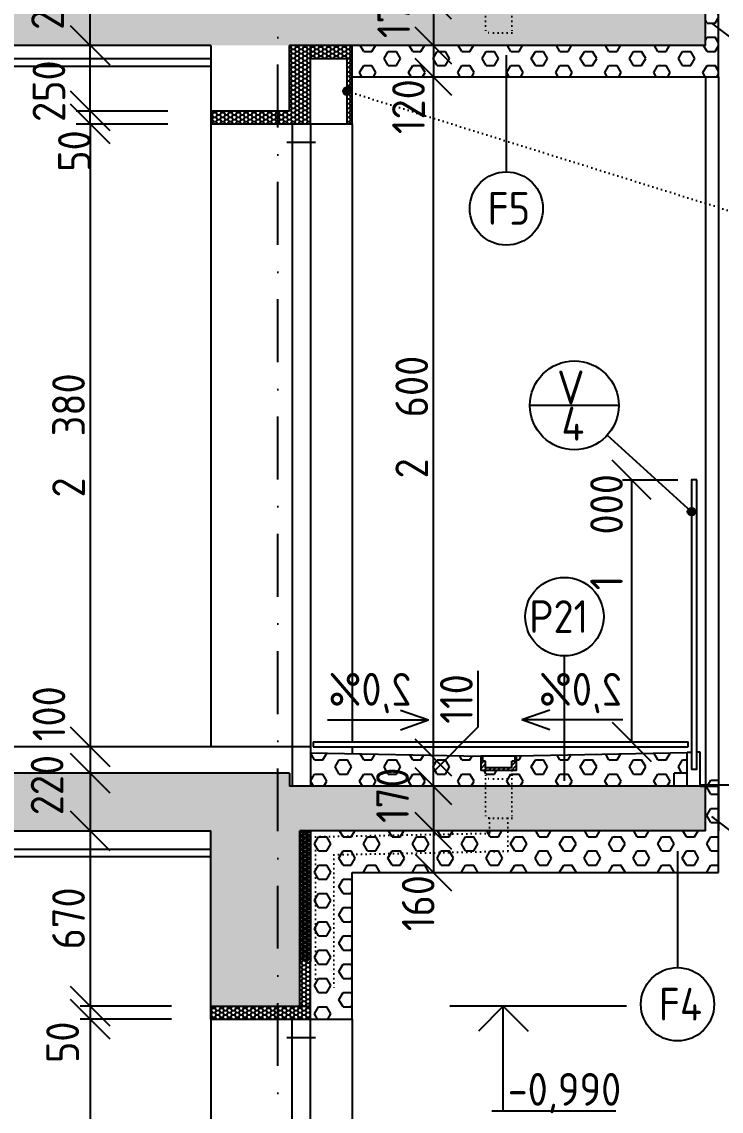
# Model space of a CAD drawing. Extents: x 3792242 to 5145247, y -1546315 to -1031918.
# Drawn here: x 3854187 to 3856861, y -1537035 to -1532874 of the extents above; entities that cross this region are included whole.
import ezdxf

# ---------------------------------------------------------------- set-up
doc = ezdxf.new("R2010")
doc.units = 0
doc.header["$MEASUREMENT"] = 0
doc.linetypes.add('ACAD_ISO07W100', pattern=[3.5, 0.5, -3])
doc.linetypes.add('BODKOCIARKOVANA_3', pattern=[5.6, 3, -1.3, 0, -1.3])
doc.layers.get('0').update_dxf_attribs({"linetype": 'CONTINUOUS'})
doc.layers.get('Defpoints').update_dxf_attribs({"color": 61, "linetype": 'CONTINUOUS'})
for name, color, linetype in [('KÓTY', 4, 'CONTINUOUS'), ('MÚRY', 1, 'CONTINUOUS'), ('OKNÁ', 143, 'CONTINUOUS'), ('osi', 253, 'CONTINUOUS'), ('TENKÁ', 7, 'CONTINUOUS'), ('tzb', 153, 'CONTINUOUS'), ('ZARIADENIE1', 145, 'CONTINUOUS'), ('ŠRAFY', 82, 'CONTINUOUS'), ('šrafy-múry', 8, 'CONTINUOUS')]:
    doc.layers.add(name, color=color, linetype=linetype)
doc.styles.add('STYLE1', font='isocp.shx')
doc.dimstyles.new('STANDARD 50', dxfattribs={"dimtxt": 125, "dimasz": 140, "dimexe": 10, "dimexo": 200, "dimgap": 20, "dimtad": 1, "dimdsep": 46, "dimlunit": 6, "dimtxsty": 'STYLE1', "dimblk1": 'OBLIQUE', "dimblk2": 'OBLIQUE', "dimsah": 1, "dimcen": 2.5, "dimse1": 1, "dimse2": 1, "dimadec": 0, "dimazin": 0, "dimtfac": 1, "dimtmove": 1, "dimatfit": 3, "dimldrblk": 'OBLIQUE', "dimfxl": 1, "dimtolj": 1, "dimtzin": 0, "dimarcsym": 0})
doc.dimstyles.new('STANDARD-50', dxfattribs={"dimtxt": 125, "dimasz": 150, "dimexe": 10, "dimexo": 200, "dimgap": 20, "dimtad": 1, "dimdsep": 46, "dimlunit": 6, "dimtxsty": 'STYLE1', "dimblk1": 'OBLIQUE', "dimblk2": 'OBLIQUE', "dimsah": 1, "dimcen": 2.5, "dimse1": 1, "dimse2": 1, "dimadec": 0, "dimazin": 0, "dimtfac": 1, "dimtmove": 1, "dimatfit": 3, "dimldrblk": 'OBLIQUE', "dimfxl": 1, "dimtolj": 1, "dimtzin": 0, "dimarcsym": 0})
pattern_1 = [(45, (-94128.81, 3000), (53.0330086, 194.4543648), [250, -50, 0, -50])]
pattern_2 = [(0, (-588518.807, -32883.5), (15, 8.660254038), [10, -20]), (120, (-588518.807, -32883.5), (-15, 8.660254038), [10, -20]), (60, (-588518.807, -32883.5), (1e-14, 17.320508076), [-20, 10])]
pattern_3 = [(0, (-554599.81, -23883.5), (0, 54.12658774), [31.25, -62.5]), (120, (-554599.81, -23883.5), (-46.875, -27.06329387), [31.25, -62.5]), (60, (-554568.56, -23883.5), (-46.875, 27.06329387), [31.25, -62.5])]

# ---------------------------------------------------------------- blocks, each defined once
blk = doc.blocks.new('_OBLIQUE')
at = {"color": 0, "linetype": 'ByBlock'}
blk.add_line((-0.5, -0.5), (0.5, 0.5), dxfattribs=at)
blk = doc.blocks.new('*D33534')
at = {"layer": 'Defpoints', "color": 0}
for p in [(3854843.7, -1535963.8), (3854448.2, -1536633.8), (3854843.7, -1536633.8)]:
    blk.add_point(p, dxfattribs=at)
at = {"layer": 'KÓTY', "color": 0, "lineweight": -2, "ltscale": 0.25}
blk.add_line((3854448.2, -1535963.8), (3854448.2, -1536633.8), dxfattribs=at)
at = {"layer": 'KÓTY', "color": 0, "linetype": 'ByBlock', "lineweight": -2, "xscale": 150, "yscale": 150, "zscale": 150}
for p, rotation in [((3854448.2, -1535963.8), 90), ((3854448.2, -1536633.8), 270)]:
    blk.add_blockref('_OBLIQUE', p, dxfattribs=dict(at, rotation=rotation))
at = {"layer": 'KÓTY', "color": 0, "insert": (3854365.7, -1536298.8), "char_height": 125, "attachment_point": 5, "rotation": 90, "style": 'STYLE1'}
blk.add_mtext('\\A1;670', dxfattribs=at)
blk = doc.blocks.new('*D33535')
at = {"layer": 'Defpoints', "color": 0}
for p in [(3854843.7, -1536633.8), (3854448.2, -1536683.8), (3854843.7, -1536683.8)]:
    blk.add_point(p, dxfattribs=at)
at = {"layer": 'KÓTY', "color": 0, "lineweight": -2, "ltscale": 0.25}
blk.add_line((3854448.2, -1536633.8), (3854448.2, -1536683.8), dxfattribs=at)
at = {"layer": 'KÓTY', "color": 0, "linetype": 'ByBlock', "lineweight": -2, "xscale": 150, "yscale": 150, "zscale": 150}
for p, rotation in [((3854448.2, -1536633.8), 90), ((3854448.2, -1536683.8), 270)]:
    blk.add_blockref('_OBLIQUE', p, dxfattribs=dict(at, rotation=rotation))
at = {"layer": 'KÓTY', "color": 0, "insert": (3854343.2, -1536772), "char_height": 125, "attachment_point": 5, "rotation": 90, "style": 'STYLE1'}
blk.add_mtext('\\A1;50', dxfattribs=at)
blk = doc.blocks.new('*D33536')
at = {"layer": 'Defpoints', "color": 0}
for p in [(3854843.7, -1536683.8), (3854448.2, -1539063.8), (3854843.7, -1539063.8)]:
    blk.add_point(p, dxfattribs=at)
at = {"layer": 'KÓTY', "color": 0, "lineweight": -2, "ltscale": 0.25}
blk.add_line((3854448.2, -1536683.8), (3854448.2, -1539063.8), dxfattribs=at)
at = {"layer": 'KÓTY', "color": 0, "linetype": 'ByBlock', "lineweight": -2, "xscale": 150, "yscale": 150, "zscale": 150}
for p, rotation in [((3854448.2, -1536683.8), 90), ((3854448.2, -1539063.8), 270)]:
    blk.add_blockref('_OBLIQUE', p, dxfattribs=dict(at, rotation=rotation))
at = {"layer": 'KÓTY', "color": 0, "insert": (3854365.7, -1537873.8), "char_height": 125, "attachment_point": 5, "rotation": 90, "style": 'STYLE1'}
blk.add_mtext('\\A1;2ﾠ380', dxfattribs=at)
blk = doc.blocks.new('*D49544')
at = {"layer": 'Defpoints', "color": 0}
for p in [(3856800.2, -1535793.8), (3856800.2, -1535963.8), (3857486.7, -1535963.8)]:
    blk.add_point(p, dxfattribs=at)
at = {"layer": 'KÓTY', "color": 0, "lineweight": -2, "ltscale": 0.25}
blk.add_line((3857486.7, -1535793.8), (3857486.7, -1535963.8), dxfattribs=at)
at = {"layer": 'KÓTY', "color": 0, "linetype": 'ByBlock', "lineweight": -2, "xscale": 150, "yscale": 150, "zscale": 150}
for p, rotation in [((3857486.7, -1535793.8), 90), ((3857486.7, -1535963.8), 270)]:
    blk.add_blockref('_OBLIQUE', p, dxfattribs=dict(at, rotation=rotation))
at = {"layer": 'KÓTY', "color": 0, "insert": (3857338.7, -1535825), "char_height": 125, "attachment_point": 5, "rotation": 90, "style": 'STYLE1'}
blk.add_mtext('\\A1;170', dxfattribs=at)
blk = doc.blocks.new('*D49545')
at = {"layer": 'Defpoints', "color": 0}
for p in [(3856800.2, -1532963.8), (3856800.2, -1535793.8), (3857486.7, -1535793.8)]:
    blk.add_point(p, dxfattribs=at)
at = {"layer": 'KÓTY', "color": 0, "lineweight": -2, "ltscale": 0.25}
blk.add_line((3857486.7, -1532963.8), (3857486.7, -1535793.8), dxfattribs=at)
at = {"layer": 'KÓTY', "color": 0, "linetype": 'ByBlock', "lineweight": -2, "xscale": 150, "yscale": 150, "zscale": 150}
for p, rotation in [((3857486.7, -1532963.8), 90), ((3857486.7, -1535793.8), 270)]:
    blk.add_blockref('_OBLIQUE', p, dxfattribs=dict(at, rotation=rotation))
at = {"layer": 'KÓTY', "color": 0, "insert": (3857404.2, -1534378.8), "char_height": 125, "attachment_point": 5, "rotation": 90, "style": 'STYLE1'}
blk.add_mtext('\\A1;2ﾠ830', dxfattribs=at)
blk = doc.blocks.new('*D49547')
at = {"layer": 'Defpoints', "color": 0}
for p in [(3856800.2, -1532793.8), (3856800.2, -1532963.8), (3857486.7, -1532963.8)]:
    blk.add_point(p, dxfattribs=at)
at = {"layer": 'KÓTY', "color": 0, "lineweight": -2, "ltscale": 0.25}
blk.add_line((3857486.7, -1532793.8), (3857486.7, -1532963.8), dxfattribs=at)
at = {"layer": 'KÓTY', "color": 0, "linetype": 'ByBlock', "lineweight": -2, "xscale": 150, "yscale": 150, "zscale": 150}
for p, rotation in [((3857486.7, -1532793.8), 90), ((3857486.7, -1532963.8), 270)]:
    blk.add_blockref('_OBLIQUE', p, dxfattribs=dict(at, rotation=rotation))
at = {"layer": 'KÓTY', "color": 0, "insert": (3857337.2, -1532830.5), "char_height": 125, "attachment_point": 5, "rotation": 90, "style": 'STYLE1'}
blk.add_mtext('\\A1;170', dxfattribs=at)
blk = doc.blocks.new('*D49556')
at = {"layer": 'Defpoints', "color": 0}
for p in [(3854910.2, -1533263.8), (3854448.2, -1535643.8), (3854910.2, -1535643.8)]:
    blk.add_point(p, dxfattribs=at)
at = {"layer": 'KÓTY', "color": 0, "lineweight": -2, "ltscale": 0.25}
blk.add_line((3854448.2, -1533263.8), (3854448.2, -1535643.8), dxfattribs=at)
at = {"layer": 'KÓTY', "color": 0, "linetype": 'ByBlock', "lineweight": -2, "xscale": 150, "yscale": 150, "zscale": 150}
for p, rotation in [((3854448.2, -1533263.8), 90), ((3854448.2, -1535643.8), 270)]:
    blk.add_blockref('_OBLIQUE', p, dxfattribs=dict(at, rotation=rotation))
at = {"layer": 'KÓTY', "color": 0, "insert": (3854365.7, -1534453.8), "char_height": 125, "attachment_point": 5, "rotation": 90, "style": 'STYLE1'}
blk.add_mtext('\\A1;2ﾠ380', dxfattribs=at)
blk = doc.blocks.new('*D49557')
at = {"layer": 'Defpoints', "color": 0}
for p in [(3854448.2, -1533213.8), (3854910.2, -1533213.8), (3854910.2, -1533263.8)]:
    blk.add_point(p, dxfattribs=at)
at = {"layer": 'KÓTY', "color": 0, "lineweight": -2, "ltscale": 0.25}
blk.add_line((3854448.2, -1533263.8), (3854448.2, -1533213.8), dxfattribs=at)
at = {"layer": 'KÓTY', "color": 0, "linetype": 'ByBlock', "lineweight": -2, "xscale": 150, "yscale": 150, "zscale": 150}
for p, rotation in [((3854448.2, -1533213.8), 90), ((3854448.2, -1533263.8), 270)]:
    blk.add_blockref('_OBLIQUE', p, dxfattribs=dict(at, rotation=rotation))
at = {"layer": 'KÓTY', "color": 0, "insert": (3854388.2, -1533367.5), "char_height": 125, "attachment_point": 5, "rotation": 90, "style": 'STYLE1'}
blk.add_mtext('\\A1;50', dxfattribs=at)
blk = doc.blocks.new('*D49558')
at = {"layer": 'Defpoints', "color": 0}
for p in [(3854448.2, -1532963.8), (3854910.2, -1532963.8), (3854910.2, -1533213.8)]:
    blk.add_point(p, dxfattribs=at)
at = {"layer": 'KÓTY', "color": 0, "lineweight": -2, "ltscale": 0.25}
blk.add_line((3854448.2, -1533213.8), (3854448.2, -1532963.8), dxfattribs=at)
at = {"layer": 'KÓTY', "color": 0, "linetype": 'ByBlock', "lineweight": -2, "xscale": 150, "yscale": 150, "zscale": 150}
for p, rotation in [((3854448.2, -1532963.8), 90), ((3854448.2, -1533213.8), 270)]:
    blk.add_blockref('_OBLIQUE', p, dxfattribs=dict(at, rotation=rotation))
at = {"layer": 'KÓTY', "color": 0, "insert": (3854290.7, -1533138.8), "char_height": 125, "attachment_point": 5, "rotation": 90, "style": 'STYLE1'}
blk.add_mtext('\\A1;250', dxfattribs=at)
blk = doc.blocks.new('*D49559')
at = {"layer": 'Defpoints', "color": 0}
for p in [(3854448.2, -1532743.8), (3854910.2, -1532743.8), (3854910.2, -1532963.8)]:
    blk.add_point(p, dxfattribs=at)
at = {"layer": 'KÓTY', "color": 0, "lineweight": -2, "ltscale": 0.25}
blk.add_line((3854448.2, -1532963.8), (3854448.2, -1532743.8), dxfattribs=at)
at = {"layer": 'KÓTY', "color": 0, "linetype": 'ByBlock', "lineweight": -2, "xscale": 150, "yscale": 150, "zscale": 150}
for p, rotation in [((3854448.2, -1532743.8), 90), ((3854448.2, -1532963.8), 270)]:
    blk.add_blockref('_OBLIQUE', p, dxfattribs=dict(at, rotation=rotation))
at = {"layer": 'KÓTY', "color": 0, "insert": (3854285.7, -1532789.5), "char_height": 125, "attachment_point": 5, "rotation": 90, "style": 'STYLE1'}
blk.add_mtext('\\A1;220', dxfattribs=at)
blk = doc.blocks.new('*D49569')
at = {"layer": 'Defpoints', "color": 0}
for p in [(3854910.2, -1535643.8), (3854448.2, -1535743.8), (3854910.2, -1535743.8)]:
    blk.add_point(p, dxfattribs=at)
at = {"layer": 'KÓTY', "color": 0, "lineweight": -2, "ltscale": 0.25}
blk.add_line((3854448.2, -1535643.8), (3854448.2, -1535743.8), dxfattribs=at)
at = {"layer": 'KÓTY', "color": 0, "linetype": 'ByBlock', "lineweight": -2, "xscale": 150, "yscale": 150, "zscale": 150}
for p, rotation in [((3854448.2, -1535643.8), 90), ((3854448.2, -1535743.8), 270)]:
    blk.add_blockref('_OBLIQUE', p, dxfattribs=dict(at, rotation=rotation))
at = {"layer": 'KÓTY', "color": 0, "insert": (3854290.7, -1535517), "char_height": 125, "attachment_point": 5, "rotation": 90, "style": 'STYLE1'}
blk.add_mtext('\\A1;100', dxfattribs=at)
blk = doc.blocks.new('*D49570')
at = {"layer": 'Defpoints', "color": 0}
for p in [(3854448.2, -1535743.8), (3854448.2, -1535963.8), (3854448.2, -1535963.8)]:
    blk.add_point(p, dxfattribs=at)
at = {"layer": 'KÓTY', "color": 0, "lineweight": -2, "ltscale": 0.25}
blk.add_line((3854448.2, -1535743.8), (3854448.2, -1535963.8), dxfattribs=at)
at = {"layer": 'KÓTY', "color": 0, "linetype": 'ByBlock', "lineweight": -2, "xscale": 150, "yscale": 150, "zscale": 150}
for p, rotation in [((3854448.2, -1535743.8), 90), ((3854448.2, -1535963.8), 270)]:
    blk.add_blockref('_OBLIQUE', p, dxfattribs=dict(at, rotation=rotation))
at = {"layer": 'KÓTY', "color": 0, "insert": (3854283.7, -1535789.5), "char_height": 125, "attachment_point": 5, "rotation": 90, "style": 'STYLE1'}
blk.add_mtext('\\A1;220', dxfattribs=at)
blk = doc.blocks.new('*D49596')
at = {"layer": 'Defpoints', "color": 0}
for p in [(3855760.2, -1532793.8), (3855760.2, -1532963.8), (3855760.2, -1532963.8)]:
    blk.add_point(p, dxfattribs=at)
at = {"layer": 'KÓTY', "color": 0, "lineweight": -2}
blk.add_line((3855760.2, -1532793.8), (3855760.2, -1532963.8), dxfattribs=at)
at = {"layer": 'KÓTY', "color": 0, "linetype": 'ByBlock', "lineweight": -2, "xscale": 140, "yscale": 140, "zscale": 140}
for p, rotation in [((3855760.2, -1532793.8), 90), ((3855760.2, -1532963.8), 270)]:
    blk.add_blockref('_OBLIQUE', p, dxfattribs=dict(at, rotation=rotation))
at = {"layer": 'KÓTY', "color": 0, "insert": (3855608.7, -1532830.5), "char_height": 125, "attachment_point": 5, "rotation": 90, "style": 'STYLE1'}
blk.add_mtext('\\A1;170', dxfattribs=at)
blk = doc.blocks.new('*D49597')
at = {"layer": 'Defpoints', "color": 0}
for p in [(3855760.2, -1532963.8), (3855450.2, -1533083.8), (3855760.2, -1533083.8)]:
    blk.add_point(p, dxfattribs=at)
at = {"layer": 'KÓTY', "color": 0, "lineweight": -2}
blk.add_line((3855760.2, -1532963.8), (3855760.2, -1533083.8), dxfattribs=at)
at = {"layer": 'KÓTY', "color": 0, "linetype": 'ByBlock', "lineweight": -2, "xscale": 140, "yscale": 140, "zscale": 140}
for p, rotation in [((3855760.2, -1532963.8), 90), ((3855760.2, -1533083.8), 270)]:
    blk.add_blockref('_OBLIQUE', p, dxfattribs=dict(at, rotation=rotation))
at = {"layer": 'KÓTY', "color": 0, "insert": (3855665.2, -1533198), "char_height": 125, "attachment_point": 5, "rotation": 90, "style": 'STYLE1'}
blk.add_mtext('\\A1;120', dxfattribs=at)
blk = doc.blocks.new('*D49598')
at = {"layer": 'Defpoints', "color": 0}
for p in [(3855500.2, -1535683.8), (3855760.2, -1535683.8), (3855500.2, -1535793.8)]:
    blk.add_point(p, dxfattribs=at)
at = {"layer": 'KÓTY', "color": 0, "lineweight": -2}
for p, q in [((3855930.7, -1535352.9), (3855930.7, -1535568)), ((3855930.7, -1535568), (3855760.2, -1535738.8)), ((3855760.2, -1535793.8), (3855760.2, -1535683.8))]:
    blk.add_line(p, q, dxfattribs=at)
at = {"layer": 'KÓTY', "color": 0, "linetype": 'ByBlock', "lineweight": -2, "xscale": 140, "yscale": 140, "zscale": 140}
for p, rotation in [((3855760.2, -1535683.8), 90), ((3855760.2, -1535793.8), 270)]:
    blk.add_blockref('_OBLIQUE', p, dxfattribs=dict(at, rotation=rotation))
at = {"layer": 'KÓTY', "color": 0, "insert": (3855848.2, -1535460.5), "char_height": 125, "attachment_point": 5, "rotation": 90, "style": 'STYLE1'}
blk.add_mtext('\\A1;110', dxfattribs=at)
blk = doc.blocks.new('*D49599')
at = {"layer": 'Defpoints', "color": 0}
for p in [(3855760.2, -1535793.8), (3855760.2, -1535963.8), (3855760.2, -1535963.8)]:
    blk.add_point(p, dxfattribs=at)
at = {"layer": 'KÓTY', "color": 0, "lineweight": -2}
blk.add_line((3855760.2, -1535793.8), (3855760.2, -1535963.8), dxfattribs=at)
at = {"layer": 'KÓTY', "color": 0, "linetype": 'ByBlock', "lineweight": -2, "xscale": 140, "yscale": 140, "zscale": 140}
for p, rotation in [((3855760.2, -1535793.8), 90), ((3855760.2, -1535963.8), 270)]:
    blk.add_blockref('_OBLIQUE', p, dxfattribs=dict(at, rotation=rotation))
at = {"layer": 'KÓTY', "color": 0, "insert": (3855604.2, -1535828.5), "char_height": 125, "attachment_point": 5, "rotation": 90, "style": 'STYLE1'}
blk.add_mtext('\\A1;170', dxfattribs=at)
blk = doc.blocks.new('*D49600')
at = {"layer": 'Defpoints', "color": 0}
for p in [(3855863.5, -1535963.8), (3855450.2, -1536123.8), (3855760.2, -1536123.8)]:
    blk.add_point(p, dxfattribs=at)
at = {"layer": 'KÓTY', "color": 0, "lineweight": -2}
blk.add_line((3855760.2, -1535963.8), (3855760.2, -1536123.8), dxfattribs=at)
at = {"layer": 'KÓTY', "color": 0, "linetype": 'ByBlock', "lineweight": -2, "xscale": 140, "yscale": 140, "zscale": 140}
for p, rotation in [((3855760.2, -1535963.8), 90), ((3855760.2, -1536123.8), 270)]:
    blk.add_blockref('_OBLIQUE', p, dxfattribs=dict(at, rotation=rotation))
at = {"layer": 'KÓTY', "color": 0, "insert": (3855702.2, -1536240.5), "char_height": 125, "attachment_point": 5, "rotation": 90, "style": 'STYLE1'}
blk.add_mtext('\\A1;160', dxfattribs=at)
blk = doc.blocks.new('*D49603')
at = {"layer": 'Defpoints', "color": 0}
for p in [(3855760.2, -1533083.8), (3855760.2, -1533083.8), (3855760.2, -1535683.8)]:
    blk.add_point(p, dxfattribs=at)
at = {"layer": 'KÓTY', "color": 0, "lineweight": -2}
blk.add_line((3855760.2, -1535683.8), (3855760.2, -1533083.8), dxfattribs=at)
at = {"layer": 'KÓTY', "color": 0, "linetype": 'ByBlock', "lineweight": -2, "xscale": 140, "yscale": 140, "zscale": 140}
for p, rotation in [((3855760.2, -1533083.8), 90), ((3855760.2, -1535683.8), 270)]:
    blk.add_blockref('_OBLIQUE', p, dxfattribs=dict(at, rotation=rotation))
at = {"layer": 'KÓTY', "color": 0, "insert": (3855677.7, -1534383.8), "char_height": 125, "attachment_point": 5, "rotation": 90, "style": 'STYLE1'}
blk.add_mtext('\\A1;2ﾠ600', dxfattribs=at)
blk = doc.blocks.new('*D49607')
at = {"layer": 'Defpoints', "color": 0}
for p in [(3856747.2, -1534623.8), (3856518.2, -1535623.8), (3856734.2, -1535623.8)]:
    blk.add_point(p, dxfattribs=at)
at = {"layer": 'KÓTY', "color": 0, "lineweight": -2, "ltscale": 0.25}
blk.add_line((3856518.2, -1534623.8), (3856518.2, -1535623.8), dxfattribs=at)
at = {"layer": 'KÓTY', "color": 0, "linetype": 'ByBlock', "lineweight": -2, "xscale": 150, "yscale": 150, "zscale": 150}
for p, rotation in [((3856518.2, -1534623.8), 90), ((3856518.2, -1535623.8), 270)]:
    blk.add_blockref('_OBLIQUE', p, dxfattribs=dict(at, rotation=rotation))
at = {"layer": 'KÓTY', "color": 0, "insert": (3856422.2, -1534823.5), "char_height": 125, "attachment_point": 5, "rotation": 90, "style": 'STYLE1'}
blk.add_mtext('\\A1;1ﾠ000', dxfattribs=at)
blk = doc.blocks.new('*D49608')
at = {"layer": 'Defpoints', "color": 0}
for p in [(3855250.2, -1535963.8), (3855250.2, -1536633.8), (3857486.7, -1536633.8)]:
    blk.add_point(p, dxfattribs=at)
at = {"layer": 'KÓTY', "color": 0, "lineweight": -2, "ltscale": 0.25}
blk.add_line((3857486.7, -1535963.8), (3857486.7, -1536633.8), dxfattribs=at)
at = {"layer": 'KÓTY', "color": 0, "linetype": 'ByBlock', "lineweight": -2, "xscale": 150, "yscale": 150, "zscale": 150}
for p, rotation in [((3857486.7, -1535963.8), 90), ((3857486.7, -1536633.8), 270)]:
    blk.add_blockref('_OBLIQUE', p, dxfattribs=dict(at, rotation=rotation))
at = {"layer": 'KÓTY', "color": 0, "insert": (3857404.2, -1536298.8), "char_height": 125, "attachment_point": 5, "rotation": 90, "style": 'STYLE1'}
blk.add_mtext('\\A1;670', dxfattribs=at)
blk = doc.blocks.new('*D49609')
at = {"layer": 'Defpoints', "color": 0}
for p in [(3854910.2, -1536633.8), (3854910.2, -1536683.8), (3857486.7, -1536683.8)]:
    blk.add_point(p, dxfattribs=at)
at = {"layer": 'KÓTY', "color": 0, "lineweight": -2, "ltscale": 0.25}
blk.add_line((3857486.7, -1536633.8), (3857486.7, -1536683.8), dxfattribs=at)
at = {"layer": 'KÓTY', "color": 0, "linetype": 'ByBlock', "lineweight": -2, "xscale": 150, "yscale": 150, "zscale": 150}
for p, rotation in [((3857486.7, -1536633.8), 90), ((3857486.7, -1536683.8), 270)]:
    blk.add_blockref('_OBLIQUE', p, dxfattribs=dict(at, rotation=rotation))
at = {"layer": 'KÓTY', "color": 0, "insert": (3857353.2, -1536796.5), "char_height": 125, "attachment_point": 5, "rotation": 90, "style": 'STYLE1'}
blk.add_mtext('\\A1;50', dxfattribs=at)
blk = doc.blocks.new('*D49610')
at = {"layer": 'Defpoints', "color": 0}
for p in [(3854910.2, -1536683.8), (3854910.2, -1539063.8), (3857486.7, -1539063.8)]:
    blk.add_point(p, dxfattribs=at)
at = {"layer": 'KÓTY', "color": 0, "lineweight": -2, "ltscale": 0.25}
blk.add_line((3857486.7, -1536683.8), (3857486.7, -1539063.8), dxfattribs=at)
at = {"layer": 'KÓTY', "color": 0, "linetype": 'ByBlock', "lineweight": -2, "xscale": 150, "yscale": 150, "zscale": 150}
for p, rotation in [((3857486.7, -1536683.8), 90), ((3857486.7, -1539063.8), 270)]:
    blk.add_blockref('_OBLIQUE', p, dxfattribs=dict(at, rotation=rotation))
at = {"layer": 'KÓTY', "color": 0, "insert": (3857404.2, -1537873.8), "char_height": 125, "attachment_point": 5, "rotation": 90, "style": 'STYLE1'}
blk.add_mtext('\\A1;2ﾠ380', dxfattribs=at)

msp = doc.modelspace()

# ---------------------------------------------------------------- hatches: boundary and pattern name
at = {"layer": 'TENKÁ'}
h = msp.add_hatch(color=256, dxfattribs=at)
h.dxf.hatch_style = 1
h.paths.add_polyline_path([(3855430.193, -1533123.77, -2.41421356), (3855415.193, -1533138.77, -0.41421356)])
h = msp.add_hatch(color=256, dxfattribs=at)
h.dxf.hatch_style = 1
h.paths.add_polyline_path([(3856747.193, -1534730.256, -2.41421356), (3856732.193, -1534745.256, -0.41421356)])
at = {"layer": 'tzb'}
h = msp.add_hatch(dxfattribs=at)
h.set_pattern_fill('ANSI31', color=256, scale=100, angle=180)
h.set_pattern_definition([(45, (90493.693, -26883.5), (-8.838834765, 8.838834765), [])])
h.paths.add_polyline_path([(3855941.693, -1535733.77), (3855941.693, -1535678.77), (3855947.693, -1535678.77), (3855947.693, -1535697.77), (3855960.193, -1535697.77), (3855960.193, -1535723.77), (3856060.193, -1535723.77), (3856060.193, -1535697.77), (3856072.693, -1535697.77), (3856072.693, -1535678.77), (3856078.693, -1535678.77), (3856078.693, -1535733.77), (3856060.193, -1535733.77), (3855960.193, -1535733.77)])
at = {"layer": 'ŠRAFY'}
h = msp.add_hatch(dxfattribs=at)
h.set_pattern_fill('HEX', color=256, scale=250, angle=180)
h.set_pattern_definition(pattern_3)
h.paths.add_polyline_path([(3855430.193, -1532963.77), (3855430.193, -1533013.77), (3855450.193, -1533013.77), (3855450.193, -1532963.77)])
h.paths.add_polyline_path([(3856800.193, -1532793.77), (3856800.193, -1532963.77), (3856030.193, -1532963.77), (3855990.193, -1532963.77), (3855450.193, -1532963.77), (3855430.193, -1532963.77), (3855430.193, -1533013.77), (3855450.193, -1533013.77), (3855450.193, -1533083.77), (3856850.193, -1533083.77), (3856850.193, -1532793.77)])
h = msp.add_hatch(dxfattribs=at)
h.set_pattern_fill('HONEY', color=256, scale=80, angle=180)
h.set_pattern_definition([(0, (-601189.807, -32883.5), (15, 8.660254038), [10, -20]), (120, (-601189.807, -32883.5), (-15, 8.660254038), [10, -20]), (60, (-601189.807, -32883.5), (9e-15, 17.320508076), [-20, 10])])
h.paths.add_polyline_path([(3855210.193, -1532963.77), (3855210.193, -1533213.77), (3855210.193, -1533263.77), (3855220.193, -1533263.77), (3855290.193, -1533263.77), (3855290.193, -1533053.77), (3855290.193, -1533033.77), (3855290.193, -1532963.77)])
h = msp.add_hatch(dxfattribs=at)
h.set_pattern_fill('HONEY', color=256, scale=80, angle=180)
h.set_pattern_definition([(0, (-601189.807, -32883.5), (15, 8.660254038), [10, -20]), (120, (-601189.807, -32883.5), (-15, 8.660254038), [10, -20]), (60, (-601189.807, -32883.5), (1e-14, 17.320508076), [-20, 10])])
h.paths.add_polyline_path([(3855450.193, -1532963.77), (3855290.193, -1532963.77), (3855290.193, -1533013.77), (3855430.193, -1533013.77), (3855450.193, -1533013.77)])
h = msp.add_hatch(dxfattribs=at)
h.set_pattern_fill('HONEY', color=256, scale=80, angle=180)
h.set_pattern_definition([(0, (-601189.807, -32883.5), (15, 8.660254038), [10, -20]), (120, (-601189.807, -32883.5), (-15, 8.660254038), [10, -20]), (60, (-601189.807, -32883.5), (1e-14, 17.320508076), [-20, 10])])
h.paths.add_polyline_path([(3855450.193, -1533263.77), (3855450.193, -1533123.77), (3855450.193, -1533013.77), (3855430.193, -1533013.77), (3855430.193, -1533263.77)])
h = msp.add_hatch(dxfattribs=at)
h.set_pattern_fill('HONEY', color=256, scale=80, angle=180)
h.set_pattern_definition([(0, (-601189.807, -32883.5), (15, 8.660254038), [10, -20]), (120, (-601189.807, -32883.5), (-15, 8.660254038), [10, -20]), (60, (-601189.807, -32883.5), (3e-15, 17.320508076), [-20, 10])])
h.paths.add_polyline_path([(3854910.193, -1533213.77), (3854930.193, -1533213.77), (3855000.193, -1533213.77), (3855070.193, -1533213.77), (3855140.193, -1533213.77), (3855210.193, -1533213.77), (3855210.193, -1533263.77), (3855140.193, -1533263.77), (3854910.193, -1533263.77)])
h = msp.add_hatch(dxfattribs=at)
h.set_pattern_fill('HEX', color=256, scale=250, angle=180)
h.set_pattern_definition(pattern_3)
h.paths.add_polyline_path([(3855960.193, -1535793.77), (3855290.193, -1535793.77), (3855290.193, -1535665.74), (3855450.193, -1535668.94), (3855941.693, -1535678.77), (3855941.693, -1535733.77), (3856078.693, -1535733.77), (3856078.693, -1535678.77), (3856730.193, -1535665.74), (3856730.193, -1535743.77), (3856680.193, -1535743.77), (3856680.193, -1535793.77), (3856060.193, -1535793.77)])
h = msp.add_hatch(dxfattribs=at)
h.set_pattern_fill('HEX', color=256, scale=250, angle=180)
h.set_pattern_definition([(0, (-541928.81, -26883.5), (0, 54.12658774), [31.25, -62.5]), (120, (-541928.81, -26883.5), (-46.875, -27.06329387), [31.25, -62.5]), (60, (-541897.56, -26883.5), (-46.875, 27.06329387), [31.25, -62.5])])
h.paths.add_polyline_path([(3855290.193, -1536633.77), (3855290.193, -1536683.77), (3855450.193, -1536683.77), (3855450.193, -1536123.77), (3856850.193, -1536123.77), (3856850.193, -1535743.77), (3856780.193, -1535743.77), (3856780.193, -1535793.77), (3856800.193, -1535793.77), (3856800.193, -1535963.77), (3855290.193, -1535963.77), (3855290.193, -1536363.77)])
h = msp.add_hatch(dxfattribs=at)
h.set_pattern_fill('HONEY', color=256, scale=80, angle=180)
h.set_pattern_definition(pattern_2)
h.paths.add_polyline_path([(3855290.193, -1536363.77), (3855290.193, -1535963.77), (3855250.193, -1535963.77), (3855250.193, -1536363.77), (3855250.193, -1536633.77), (3855290.193, -1536633.77)])
h = msp.add_hatch(dxfattribs=at)
h.set_pattern_fill('HONEY', color=256, scale=80)
h.set_pattern_definition([(0, (-584430.807, -32883.5), (15, 8.660254038), [10, -20]), (120, (-584430.807, -32883.5), (-15, 8.660254038), [10, -20]), (60, (-584430.807, -32883.5), (4e-15, 17.320508076), [-20, 10])])
h.paths.add_polyline_path([(3855290.193, -1535963.77), (3855290.193, -1536463.77), (3855250.193, -1536463.77), (3855250.193, -1535963.77)])
h = msp.add_hatch(dxfattribs=at)
h.set_pattern_fill('HONEY', color=256, scale=80, angle=180)
h.set_pattern_definition(pattern_2)
h.paths.add_polyline_path([(3855290.193, -1536633.77), (3854910.193, -1536633.77), (3854910.193, -1536683.77), (3855290.193, -1536683.77)])
at = {"layer": 'šrafy-múry'}
h = msp.add_hatch(dxfattribs=at)
h.set_pattern_fill('ANSI36', color=253, scale=800, angle=360)
h.set_pattern_definition(pattern_1)
h.paths.add_polyline_path([(3841990.193, -1533213.77), (3841990.193, -1532963.77), (3845155.193, -1532963.77), (3845270.193, -1532963.77), (3846985.193, -1532963.77), (3847035.193, -1532963.77), (3847150.193, -1532963.77), (3847220.193, -1532963.77), (3849405.193, -1532963.77), (3849660.193, -1532963.77), (3849775.193, -1532963.77), (3854910.193, -1532963.77), (3855210.193, -1532963.77), (3855290.193, -1532963.77), (3855450.193, -1532963.77), (3856800.193, -1532963.77), (3856800.193, -1532793.77), (3856780.193, -1532793.77), (3856730.193, -1532793.77), (3855290.193, -1532793.77), (3855220.193, -1532793.77), (3855210.193, -1532793.77), (3855210.193, -1532743.77), (3849775.193, -1532743.77), (3849660.193, -1532743.77), (3847150.193, -1532743.77), (3847035.193, -1532743.77), (3846985.193, -1532743.77), (3845270.193, -1532743.77), (3845155.193, -1532743.77), (3841990.193, -1532743.77), (3841650.193, -1532743.77), (3841650.193, -1533213.77)])
h = msp.add_hatch(dxfattribs=at)
h.set_pattern_fill('ANSI36', color=253, scale=800, angle=360)
h.set_pattern_definition(pattern_1)
h.paths.add_polyline_path([(3841990.193, -1536283.77), (3841990.193, -1536163.77), (3841990.193, -1535963.77), (3845000.193, -1535963.77), (3849000.193, -1535963.77), (3849140.193, -1535963.77), (3854910.193, -1535963.77), (3854910.193, -1536633.77), (3855250.193, -1536633.77), (3855250.193, -1535963.77), (3856800.193, -1535963.77), (3856800.193, -1535793.77), (3855210.193, -1535793.77), (3855210.193, -1535743.77), (3841650.193, -1535743.77), (3841650.193, -1536283.77)])

# ---------------------------------------------------------------- linework, layer by layer
at = {"layer": 'KÓTY', "linetype": 'ACAD_ISO07W100', "ltscale": 5}
msp.add_line((3855430.193, -1533138.77), (3857208.193, -1533694.5), dxfattribs=at)
at = {"layer": 'KÓTY', "ltscale": 0.25}
for p, q in [((3854394.79, -1533213.77), (3854744.79, -1533213.77)), ((3854394.79, -1533263.77), (3854744.79, -1533263.77)), ((3856483.193, -1534623.77), (3856694.193, -1534623.77)), ((3854759.596, -1536633.77), (3854409.596, -1536633.77)), ((3856499.193, -1536633.77), (3855823.193, -1536633.77)), ((3854759.596, -1536683.77), (3854409.596, -1536683.77))]:
    msp.add_line(p, q, dxfattribs=at)
at = {"layer": 'MÚRY'}
for p, q in [((3856850.193, -1533083.77), (3856850.193, -1532793.77)), ((3854910.193, -1532963.77), (3849525.193, -1532963.77)), ((3854910.193, -1532963.77), (3854910.193, -1533263.77)), ((3855450.193, -1533083.77), (3856850.193, -1533083.77)), ((3855450.193, -1533263.77), (3855450.193, -1533083.77)), ((3854910.193, -1533263.77), (3855450.193, -1533263.77)), ((3855290.193, -1535643.77), (3845490.193, -1535643.77)), ((3855290.193, -1535643.77), (3855290.193, -1535663.77)), ((3855290.193, -1535643.77), (3855290.193, -1535662.57)), ((3855290.193, -1535643.77), (3855290.193, -1535662.57)), ((3855290.193, -1535643.77), (3855290.193, -1535665.74)), ((3855290.193, -1535665.74), (3855941.693, -1535678.77)), ((3855947.693, -1535678.77), (3855941.693, -1535678.77)), ((3855947.693, -1535678.77), (3855947.693, -1535697.77)), ((3856078.693, -1535678.77), (3856072.693, -1535678.77)), ((3856072.693, -1535697.77), (3856072.693, -1535678.77)), ((3856730.193, -1535665.74), (3856078.693, -1535678.77)), ((3855960.193, -1535697.77), (3855947.693, -1535697.77)), ((3855960.193, -1535723.77), (3855960.193, -1535697.77)), ((3856060.193, -1535723.77), (3855960.193, -1535723.77)), ((3856072.693, -1535697.77), (3856060.193, -1535697.77)), ((3856060.193, -1535723.77), (3856060.193, -1535697.77)), ((3856780.193, -1535793.77), (3856850.193, -1535793.77)), ((3856850.193, -1535793.77), (3856850.193, -1535963.77)), ((3856850.193, -1535793.77), (3856850.193, -1535963.77)), ((3856850.193, -1536123.77), (3856850.193, -1535793.77)), ((3849140.193, -1535963.77), (3854910.193, -1535963.77)), ((3854910.193, -1536683.77), (3854910.193, -1535963.77)), ((3855450.193, -1536683.77), (3855450.193, -1536123.77)), ((3855450.193, -1536563.77), (3855450.193, -1536123.77)), ((3855450.193, -1536123.77), (3856850.193, -1536123.77)), ((3855450.193, -1536463.77), (3855450.193, -1536123.77)), ((3855450.193, -1536123.77), (3856850.193, -1536123.77)), ((3855450.193, -1536123.77), (3856850.193, -1536123.77)), ((3855450.193, -1536123.77), (3856850.193, -1536123.77)), ((3854910.193, -1536683.77), (3855450.193, -1536683.77))]:
    msp.add_line(p, q, dxfattribs=at)
at = {"layer": 'OKNÁ', "ltscale": 0.25}
for p, q in [((3856823.693, -1532878.77), (3857077.069, -1533072.936)), ((3856039.193, -1533001.77), (3856039.193, -1533446.963)), ((3855220.193, -1533263.77), (3855220.193, -1535643.77)), ((3855290.193, -1533263.77), (3855290.193, -1535643.77)), ((3855200.193, -1533333.77), (3855310.193, -1533333.77)), ((3856261.504, -1535773.838), (3856261.504, -1535296.162)), ((3856823.693, -1535909.5), (3857077.069, -1536103.666)), ((3856693.693, -1536041.77), (3856693.693, -1536486.963)), ((3855220.193, -1539063.77), (3855220.193, -1536683.77)), ((3855290.193, -1539063.77), (3855290.193, -1536683.77)), ((3855200.193, -1536753.77), (3855310.193, -1536753.77))]:
    msp.add_line(p, q, dxfattribs=at)
for centre, radius in [((3856039.193, -1533586.963), 140), ((3856261.504, -1535146.162), 150), ((3856693.693, -1536626.963), 140)]:
    msp.add_circle(centre, radius, dxfattribs=at)
at = {"layer": 'osi', "linetype": 'BODKOCIARKOVANA_3', "ltscale": 80}
msp.add_line((3855165.193, -1542239.5), (3855165.193, -1519829.5), dxfattribs=at)
at = {"layer": 'TENKÁ'}
for p, q in [((3856800.193, -1532963.77), (3856800.193, -1532793.77)), ((3856800.193, -1532963.77), (3855210.193, -1532963.77)), ((3855210.193, -1533213.77), (3855210.193, -1532963.77)), ((3855290.193, -1533263.77), (3855290.193, -1532963.77)), ((3855450.193, -1533083.77), (3855450.193, -1532963.77)), ((3849525.193, -1533013.77), (3854910.193, -1533013.77)), ((3855290.193, -1533013.77), (3855430.193, -1533013.77)), ((3855430.193, -1533263.77), (3855430.193, -1533013.77)), ((3855430.193, -1533013.77), (3855450.193, -1533013.77)), ((3849525.193, -1533043.77), (3854910.193, -1533043.77)), ((3856800.193, -1533083.77), (3856800.193, -1535788.5)), ((3856850.193, -1533083.77), (3856850.193, -1535788.5)), ((3854910.193, -1533213.77), (3855210.193, -1533213.77)), ((3854910.193, -1533263.77), (3854910.193, -1535643.77)), ((3854910.193, -1533263.77), (3854910.193, -1535643.77)), ((3855450.193, -1533263.77), (3855450.193, -1535623.77)), ((3856747.193, -1534745.256), (3856425.117, -1534453.149)), ((3855634.493, -1535503.17), (3855741.693, -1535540.77)), ((3856205.143, -1535503.17), (3856097.943, -1535540.77)), ((3855355.693, -1535540.77), (3855741.693, -1535540.77)), ((3855634.493, -1535578.37), (3855741.693, -1535540.77)), ((3856483.943, -1535540.77), (3856097.943, -1535540.77)), ((3856205.143, -1535578.37), (3856097.943, -1535540.77)), ((3855220.193, -1535643.77), (3855220.193, -1535793.77)), ((3855300.193, -1535623.77), (3856734.193, -1535623.77)), ((3855300.193, -1535623.77), (3855300.193, -1535643.77)), ((3855300.193, -1535643.77), (3856734.193, -1535643.77)), ((3855450.193, -1535643.77), (3855450.193, -1535668.94)), ((3856734.193, -1535643.77), (3856734.193, -1535623.77)), ((3856734.193, -1535643.77), (3856734.193, -1535623.77)), ((3855290.193, -1535665.74), (3855290.193, -1535793.77)), ((3856072.693, -1535678.77), (3855947.693, -1535678.77)), ((3856730.193, -1535793.77), (3856730.193, -1535663.77)), ((3856730.193, -1535663.77), (3856747.193, -1535663.77)), ((3856780.193, -1535663.77), (3856767.193, -1535663.77)), ((3856780.193, -1535793.77), (3856780.193, -1535663.77)), ((3855210.193, -1535743.77), (3841610.193, -1535743.77)), ((3855210.193, -1535743.77), (3855210.193, -1535793.77)), ((3855210.193, -1535743.77), (3855210.193, -1535793.77)), ((3856730.193, -1535743.77), (3856680.193, -1535743.77)), ((3856680.193, -1535793.77), (3856680.193, -1535743.77)), ((3856800.193, -1535793.77), (3855210.193, -1535793.77)), ((3856780.193, -1535788.5), (3856900.193, -1535788.5)), ((3856800.193, -1535963.77), (3856800.193, -1535793.77)), ((3855250.193, -1536633.77), (3855250.193, -1535963.77)), ((3855250.193, -1535963.77), (3855250.193, -1536363.77)), ((3856800.193, -1535963.77), (3855250.193, -1535963.77)), ((3855250.193, -1535963.77), (3855250.193, -1536463.77)), ((3855290.193, -1536683.77), (3855290.193, -1535963.77)), ((3855290.193, -1535963.77), (3855290.193, -1536363.77)), ((3856780.193, -1535963.77), (3855290.193, -1535963.77)), ((3855290.193, -1535963.77), (3855290.193, -1536463.77)), ((3855290.193, -1535963.77), (3855290.193, -1536463.77)), ((3856780.193, -1535963.77), (3855290.193, -1535963.77)), ((3849140.193, -1536033.77), (3854910.193, -1536033.77)), ((3854910.193, -1536063.77), (3849140.193, -1536063.77)), ((3854910.193, -1536633.77), (3855290.193, -1536633.77)), ((3854910.193, -1536683.77), (3854910.193, -1539063.77)), ((3855450.193, -1536683.77), (3855450.193, -1539083.77))]:
    msp.add_line(p, q, dxfattribs=at)
at = {"layer": 'TENKÁ', "ltscale": 0.25}
msp.add_line((3856469.193, -1534338.942), (3856129.193, -1534338.942), dxfattribs=at)
at = {"layer": 'TENKÁ', "linetype": 'ByBlock', "ltscale": 0.25}
for p, q in [((3856027.693, -1536633.77), (3855932.233, -1536729.23)), ((3856027.693, -1536633.77), (3856123.152, -1536729.23)), ((3856027.693, -1537033.77), (3856027.693, -1536633.77)), ((3855984.388, -1537033.77), (3856458.286, -1537033.77))]:
    msp.add_line(p, q, dxfattribs=at)
at = {"layer": 'TENKÁ'}
for centre in [(3855430.193, -1533138.77), (3856747.193, -1534745.256)]:
    msp.add_circle(centre, 15, dxfattribs=at)
at = {"layer": 'TENKÁ', "ltscale": 0.25}
msp.add_circle((3856299.193, -1534338.942), 170, dxfattribs=at)
at = {"layer": 'tzb', "linetype": 'ACAD_ISO07W100', "ltscale": 5}
for p, q in [((3855960.193, -1532766.17), (3855960.193, -1532916.17)), ((3856060.193, -1532766.17), (3856060.193, -1532916.17)), ((3856060.193, -1532916.17), (3855960.193, -1532916.17)), ((3855960.193, -1535733.77), (3855960.193, -1535768.77)), ((3855960.193, -1535766.17), (3855960.193, -1535916.17)), ((3856060.193, -1535766.17), (3855960.193, -1535766.17)), ((3856060.193, -1535733.77), (3856060.193, -1535768.77)), ((3856060.193, -1535766.17), (3856060.193, -1535916.17)), ((3856060.193, -1535916.17), (3855960.193, -1535916.17)), ((3855975.193, -1535916.17), (3855975.193, -1535973.47)), ((3856045.193, -1535916.17), (3856045.193, -1536042.084)), ((3855975.193, -1535973.47), (3855310.193, -1535986.77)), ((3855310.193, -1535986.77), (3855310.193, -1536563.77)), ((3856045.193, -1536042.084), (3855380.193, -1536055.384)), ((3855380.193, -1536055.384), (3855380.193, -1536563.77))]:
    msp.add_line(p, q, dxfattribs=at)
at = {"layer": 'tzb'}
for p, q in [((3855941.693, -1535678.77), (3855941.693, -1535733.77)), ((3856078.693, -1535733.77), (3856078.693, -1535678.77)), ((3856078.693, -1535733.77), (3855941.693, -1535733.77))]:
    msp.add_line(p, q, dxfattribs=at)
at = {"layer": 'ZARIADENIE1'}
msp.add_lwpolyline([(3856767.193, -1534623.77), (3856747.193, -1534623.77), (3856747.193, -1535728.77), (3856767.193, -1535728.77)], close=True, dxfattribs=at)

# ---------------------------------------------------------------- texts
at = {"layer": 'TENKÁ', "ltscale": 0.25, "style": 'STYLE1'}
for s, p in [('F5', (3855967.888, -1533649.141)), ('P21', (3856127.199, -1535208.34)), ('F4', (3856622.388, -1536689.141)), ('-0,990', (3856044.371, -1537014.249))]:
    msp.add_text(s, height=125, dxfattribs=at).set_placement(p)
at = {"layer": 'TENKÁ', "style": 'STYLE1'}
for s, p in [('V', (3856233.162, -1534335.442)), ('4', (3856249.662, -1534474.079))]:
    msp.add_text(s, height=130, dxfattribs=at).set_placement(p)
at = {"layer": 'TENKÁ', "ltscale": 0.25, "style": 'STYLE1', "text_generation_flag": 2}
for p in [(3855677.111, -1535486.06), (3856481.611, -1535486.06)]:
    msp.add_text('2,0%', height=125, dxfattribs=at).set_placement(p)

# ---------------------------------------------------------------- dimensions: what is measured, and where the dimension line sits
at = {"layer": 'KÓTY', "ltscale": 0.25}
for base, p1, p2, picture, middle in [((3854448.193, -1532743.77), (3854910.193, -1532963.77), (3854910.193, -1532743.77), '*D49559', (3854368.193, -1532789.5)), ((3857486.693, -1532963.77), (3856800.193, -1532793.77), (3856800.193, -1532963.77), '*D49547', (3857419.693, -1532830.5)), ((3854448.193, -1532963.77), (3854910.193, -1533213.77), (3854910.193, -1532963.77), '*D49558', (3854373.193, -1533138.77)), ((3854448.193, -1533213.77), (3854910.193, -1533263.77), (3854910.193, -1533213.77), '*D49557', (3854470.693, -1533367.5)), ((3856518.193, -1535623.77), (3856747.193, -1534623.77), (3856734.193, -1535623.77), '*D49607', (3856504.693, -1534823.5)), ((3854448.193, -1535743.77), (3854910.193, -1535643.77), (3854910.193, -1535743.77), '*D49569', (3854373.193, -1535517)), ((3854448.193, -1535963.77), (3854448.193, -1535743.77), (3854448.193, -1535963.77), '*D49570', (3854366.193, -1535789.5)), ((3857486.693, -1535963.77), (3856800.193, -1535793.77), (3856800.193, -1535963.77), '*D49544', (3857421.193, -1535825)), ((3854448.193, -1536683.77), (3854843.693, -1536633.77), (3854843.693, -1536683.77), '*D33535', (3854425.693, -1536772)), ((3857486.693, -1536683.77), (3854910.193, -1536633.77), (3854910.193, -1536683.77), '*D49609', (3857435.693, -1536796.5))]:
    dim = msp.add_linear_dim(base=base, p1=p1, p2=p2, angle=90, dimstyle='STANDARD-50', override={"dimtxsty": 'STYLE1', "dimldrblk": 'OBLIQUE'}, dxfattribs=at)
    dim.commit()
    dim.dimension.update_dxf_attribs({"geometry": picture, "text_midpoint": middle, "dimtype": 160})
at = {"layer": 'KÓTY'}
for base, p1, p2, picture, middle in [((3855760.193, -1532963.77), (3855760.193, -1532793.77), (3855760.193, -1532963.77), '*D49596', (3855691.193, -1532830.5)), ((3855760.193, -1533083.77), (3855760.193, -1532963.77), (3855450.193, -1533083.77), '*D49597', (3855747.693, -1533198)), ((3855760.193, -1535683.77), (3855500.193, -1535793.77), (3855500.193, -1535683.77), '*D49598', (3855930.693, -1535548)), ((3855760.193, -1535963.77), (3855760.193, -1535793.77), (3855760.193, -1535963.77), '*D49599', (3855686.693, -1535828.5)), ((3855760.193, -1536123.77), (3855863.526, -1535963.77), (3855450.193, -1536123.77), '*D49600', (3855784.693, -1536240.5))]:
    dim = msp.add_linear_dim(base=base, p1=p1, p2=p2, angle=90, dimstyle='STANDARD 50', dxfattribs=at)
    dim.commit()
    dim.dimension.update_dxf_attribs({"geometry": picture, "text_midpoint": middle, "dimtype": 160})
at = {"layer": 'KÓTY', "ltscale": 0.25}
for base, p1, p2, picture, middle in [((3857486.693, -1535793.77), (3856800.193, -1532963.77), (3856800.193, -1535793.77), '*D49545', (3857404.15, -1534378.77)), ((3854448.193, -1535643.77), (3854910.193, -1533263.77), (3854910.193, -1535643.77), '*D49556', (3854365.65, -1534453.77)), ((3854448.193, -1536633.77), (3854843.693, -1535963.77), (3854843.693, -1536633.77), '*D33534', (3854365.693, -1536298.77)), ((3857486.693, -1536633.77), (3855250.193, -1535963.77), (3855250.193, -1536633.77), '*D49608', (3857404.193, -1536298.77)), ((3854448.193, -1539063.77), (3854843.693, -1536683.77), (3854843.693, -1539063.77), '*D33536', (3854365.65, -1537873.77)), ((3857486.693, -1539063.77), (3854910.193, -1536683.77), (3854910.193, -1539063.77), '*D49610', (3857404.15, -1537873.77))]:
    dim = msp.add_linear_dim(base=base, p1=p1, p2=p2, angle=90, dimstyle='STANDARD-50', override={"dimtxsty": 'STYLE1', "dimldrblk": 'OBLIQUE'}, dxfattribs=at)
    dim.commit()
    dim.dimension.update_dxf_attribs({"geometry": picture, "text_midpoint": middle})
at = {"layer": 'KÓTY'}
dim = msp.add_linear_dim(base=(3855760.193, -1533083.77), p1=(3855760.193, -1535683.77), p2=(3855760.193, -1533083.77), angle=90, dimstyle='STANDARD 50', override={"dimtxsty": 'STYLE1', "dimldrblk": 'OBLIQUE'}, dxfattribs=at)
dim.commit()
dim.dimension.update_dxf_attribs({"geometry": '*D49603', "text_midpoint": (3855677.65, -1534383.77)})

doc.saveas('drawing.dxf')
